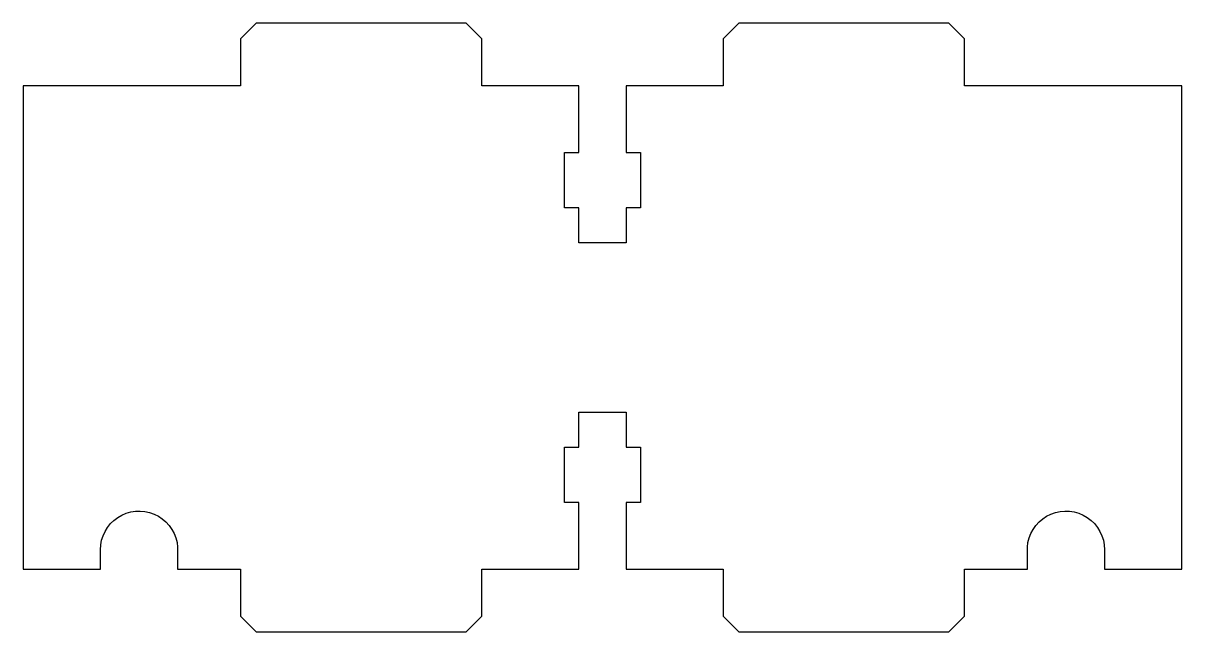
# Model space of a CAD drawing. Header units: metres. Extents: x -60 to 60, y -3 to 60.
import ezdxf

# ---------------------------------------------------------------- set-up
doc = ezdxf.new("R2010")
doc.units = ezdxf.units.M

msp = doc.modelspace()

# ---------------------------------------------------------------- linework, layer by layer
for p, q in [((-35.875, 59.75), (-37.5, 58.125)), ((-14.125, 59.75), (-35.875, 59.75)), ((-12.5, 58.125), (-14.125, 59.75)), ((14.125, 59.75), (12.5, 58.125)), ((35.875, 59.75), (14.125, 59.75)), ((37.5, 58.125), (35.875, 59.75)), ((-37.5, 58.125), (-37.5, 53.25)), ((-12.5, 53.25), (-12.5, 58.125)), ((12.5, 58.125), (12.5, 53.25)), ((37.5, 53.25), (37.5, 58.125)), ((-37.5, 53.25), (-60, 53.25)), ((-60, 53.25), (-60, 3.25)), ((-2.45, 53.25), (-12.5, 53.25)), ((-2.45, 46.35), (-2.45, 53.25)), ((12.5, 53.25), (2.45, 53.25)), ((2.45, 53.25), (2.45, 46.35)), ((60, 53.25), (37.5, 53.25)), ((60, 3.25), (60, 53.25)), ((-3.95, 40.65), (-3.95, 46.35)), ((-3.95, 46.35), (-2.45, 46.35)), ((2.45, 46.35), (3.95, 46.35)), ((3.95, 46.35), (3.95, 40.65)), ((-2.45, 40.65), (-3.95, 40.65)), ((-2.45, 37), (-2.45, 40.65)), ((3.95, 40.65), (2.45, 40.65)), ((2.45, 40.65), (2.45, 37)), ((2.45, 37), (-2.45, 37)), ((-2.45, 15.85), (-2.45, 19.5)), ((-2.45, 19.5), (2.45, 19.5)), ((2.45, 19.5), (2.45, 15.85)), ((-3.95, 10.15), (-3.95, 15.85)), ((-3.95, 15.85), (-2.45, 15.85)), ((2.45, 15.85), (3.95, 15.85)), ((3.95, 15.85), (3.95, 10.15)), ((-2.45, 10.15), (-3.95, 10.15)), ((-2.45, 3.25), (-2.45, 10.15)), ((3.95, 10.15), (2.45, 10.15)), ((2.45, 10.15), (2.45, 3.25)), ((-50.6025, 8.28761), (-50.2095, 8.5844)), ((-50.2095, 8.5844), (-49.7829, 8.83064)), ((-49.7829, 8.83064), (-49.3294, 9.02261)), ((-49.3294, 9.02261), (-48.8557, 9.15738)), ((-48.8557, 9.15738), (-48.3691, 9.23293)), ((-48.3691, 9.23293), (-47.8768, 9.24809)), ((-47.8768, 9.24809), (-47.3864, 9.20265)), ((-47.3864, 9.20265), (-46.9053, 9.09729)), ((-46.9053, 9.09729), (-46.4409, 8.93361)), ((-46.4409, 8.93361), (-46, 8.7141)), ((-46, 8.7141), (-45.5895, 8.44206)), ((-45.5895, 8.44206), (-45.2155, 8.12164)), ((45.2155, 8.12164), (45.5895, 8.44206)), ((45.5895, 8.44206), (46, 8.7141)), ((46, 8.7141), (46.4409, 8.93361)), ((46.4409, 8.93361), (46.9053, 9.09729)), ((46.9053, 9.09729), (47.3864, 9.20265)), ((47.3864, 9.20265), (47.8768, 9.24809)), ((47.8768, 9.24809), (48.3691, 9.23293)), ((48.3691, 9.23293), (48.8557, 9.15738)), ((48.8557, 9.15738), (49.3294, 9.02261)), ((49.3294, 9.02261), (49.7829, 8.83064)), ((49.7829, 8.83064), (50.2095, 8.5844)), ((50.2095, 8.5844), (50.6025, 8.28761)), ((-51.524, 7.14236), (-51.2648, 7.5611)), ((-51.2648, 7.5611), (-50.956, 7.94478)), ((-50.956, 7.94478), (-50.6025, 8.28761)), ((-45.2155, 8.12164), (-44.8837, 7.75769)), ((-44.8837, 7.75769), (-44.5991, 7.35573)), ((-44.5991, 7.35573), (-44.3661, 6.92183)), ((44.3661, 6.92183), (44.5991, 7.35573)), ((44.5991, 7.35573), (44.8837, 7.75769)), ((44.8837, 7.75769), (45.2155, 8.12164)), ((50.6025, 8.28761), (50.956, 7.94478)), ((50.956, 7.94478), (51.2648, 7.5611)), ((51.2648, 7.5611), (51.524, 7.14236)), ((-51.9697, 5.74155), (-51.8792, 6.22565)), ((-51.8792, 6.22565), (-51.7299, 6.69496)), ((-51.7299, 6.69496), (-51.524, 7.14236)), ((-44.3661, 6.92183), (-44.1882, 6.4626)), ((-44.1882, 6.4626), (-44.0681, 5.98499)), ((44.0681, 5.98499), (44.1882, 6.4626)), ((44.1882, 6.4626), (44.3661, 6.92183)), ((51.524, 7.14236), (51.7299, 6.69496)), ((51.7299, 6.69496), (51.8792, 6.22565)), ((51.8792, 6.22565), (51.9697, 5.74155)), ((-52, 5.25), (-51.9697, 5.74155)), ((-52, 3.25), (-52, 5.25)), ((-44.0681, 5.98499), (-44.0076, 5.49623)), ((-44.0076, 5.49623), (-44.0076, 3.25)), ((44.0076, 5.49623), (44.0681, 5.98499)), ((44.0076, 3.25), (44.0076, 5.49623)), ((51.9697, 5.74155), (52, 5.25)), ((52, 5.25), (52, 3.25)), ((-60, 3.25), (-52, 3.25)), ((-44.0076, 3.25), (-37.5, 3.25)), ((-37.5, 3.25), (-37.5, -1.625)), ((-12.5, -1.625), (-12.5, 3.25)), ((-12.5, 3.25), (-2.45, 3.25)), ((2.45, 3.25), (12.5, 3.25)), ((12.5, 3.25), (12.5, -1.625)), ((37.5, -1.625), (37.5, 3.25)), ((37.5, 3.25), (44.0076, 3.25)), ((52, 3.25), (60, 3.25)), ((-37.5, -1.625), (-35.875, -3.25)), ((-14.125, -3.25), (-12.5, -1.625)), ((12.5, -1.625), (14.125, -3.25)), ((35.875, -3.25), (37.5, -1.625)), ((-35.875, -3.25), (-14.125, -3.25)), ((14.125, -3.25), (35.875, -3.25))]:
    msp.add_line(p, q)

doc.saveas('drawing.dxf')
